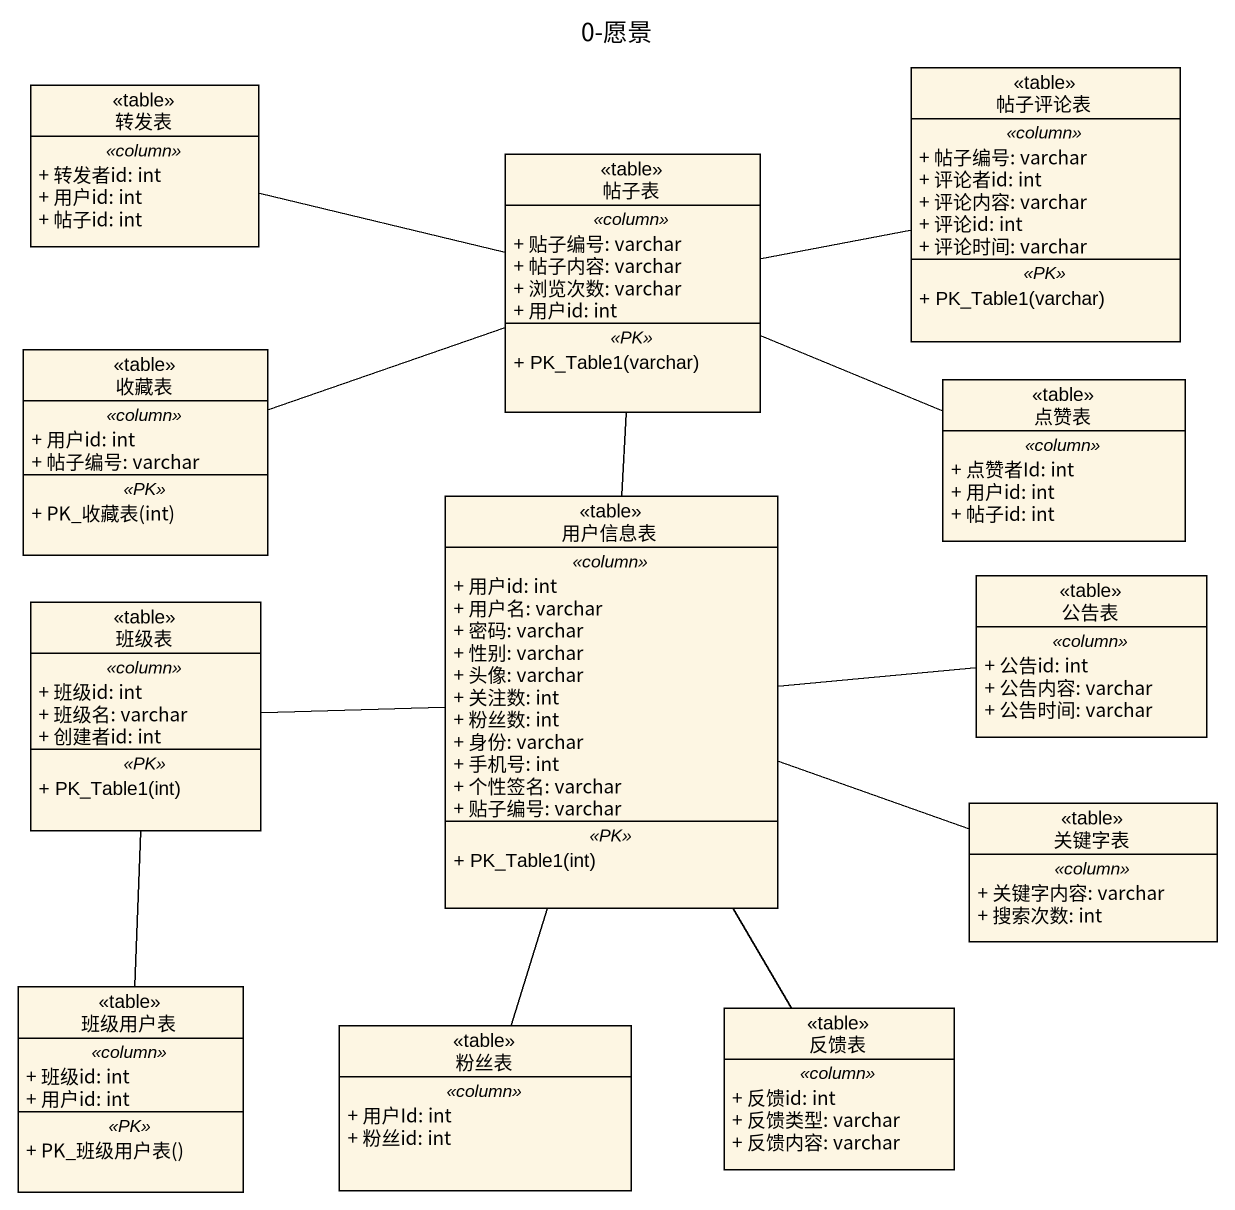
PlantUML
@startuml
title 0-愿景
hide circle
hide empty members
skinparam classAttributeIconSize 0
class 转发表 <<table>> {
  .. <<column>> ..
  + 转发者id: int
  + 用户id: int
  + 帖子id: int
}
class 帖子评论表 <<table>> {
  .. <<column>> ..
  + 帖子编号: varchar
  + 评论者id: int
  + 评论内容: varchar
  + 评论id: int
  + 评论时间: varchar
  .. <<PK>> ..
  + PK_Table1(varchar)
}
class 帖子表 <<table>> {
  .. <<column>> ..
  + 贴子编号: varchar
  + 帖子内容: varchar
  + 浏览次数: varchar
  + 用户id: int
  .. <<PK>> ..
  + PK_Table1(varchar)
}
class 收藏表 <<table>> {
  .. <<column>> ..
  + 用户id: int
  + 帖子编号: varchar
  .. <<PK>> ..
  + PK_收藏表(int)
}
class 点赞表 <<table>> {
  .. <<column>> ..
  + 点赞者Id: int
  + 用户id: int
  + 帖子id: int
}
class 用户信息表 <<table>> {
  .. <<column>> ..
  + 用户id: int
  + 用户名: varchar
  + 密码: varchar
  + 性别: varchar
  + 头像: varchar
  + 关注数: int
  + 粉丝数: int
  + 身份: varchar
  + 手机号: int
  + 个性签名: varchar
  + 贴子编号: varchar
  .. <<PK>> ..
  + PK_Table1(int)
}
class 班级表 <<table>> {
  .. <<column>> ..
  + 班级id: int
  + 班级名: varchar
  + 创建者id: int
  .. <<PK>> ..
  + PK_Table1(int)
}
class 公告表 <<table>> {
  .. <<column>> ..
  + 公告id: int
  + 公告内容: varchar
  + 公告时间: varchar
}
class 关键字表 <<table>> {
  .. <<column>> ..
  + 关键字内容: varchar
  + 搜索次数: int
}
class 班级用户表 <<table>> {
  .. <<column>> ..
  + 班级id: int
  + 用户id: int
  .. <<PK>> ..
  + PK_班级用户表()
}
class 粉丝表 <<table>> {
  .. <<column>> ..
  + 用户Id: int
  + 粉丝id: int
}
class 反馈表 <<table>> {
  .. <<column>> ..
  + 反馈id: int
  + 反馈类型: varchar
  + 反馈内容: varchar
}
转发表 -right- 帖子表
帖子表 -right- 帖子评论表
收藏表 -right- 帖子表
点赞表 -left- 帖子表
用户信息表 -up- 帖子表
用户信息表 -- 粉丝表
班级表 -right- 用户信息表
公告表 -left- 用户信息表
关键字表 -left- 用户信息表
班级用户表 -up- 班级表
反馈表 -up- 用户信息表
@enduml
